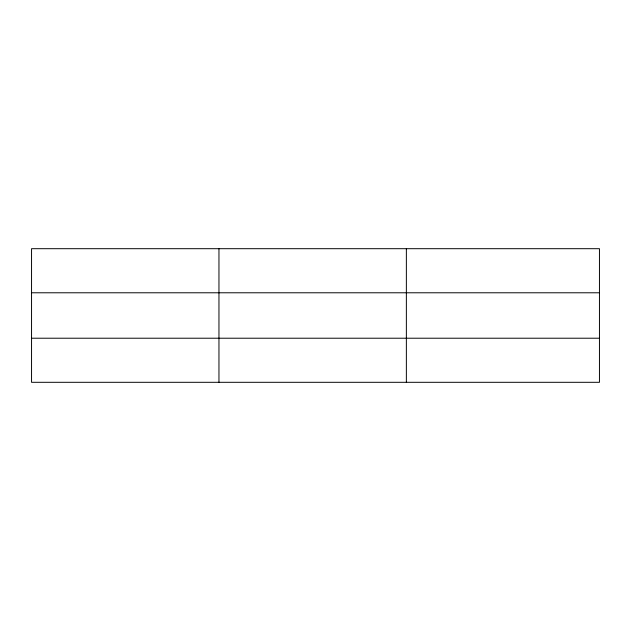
<?xml version="1.0" encoding="UTF-8"?>
<svg xmlns="http://www.w3.org/2000/svg" width="631" height="631" viewBox="0 0 631 631"><rect width="100%" height="100%" fill="white"/><g stroke="black" fill="none" stroke-linecap="round" stroke-linejoin="round"><path stroke-width="0.95" d="M218.957 248.693L218.957 382.307M406.364 248.693L406.364 382.307M599.45 292.784L599.45 248.693L31.55 248.693L31.55 382.307L599.45 382.307L599.45 292.784L31.55 292.784M31.55 338.216L599.45 338.216"/></g></svg>
